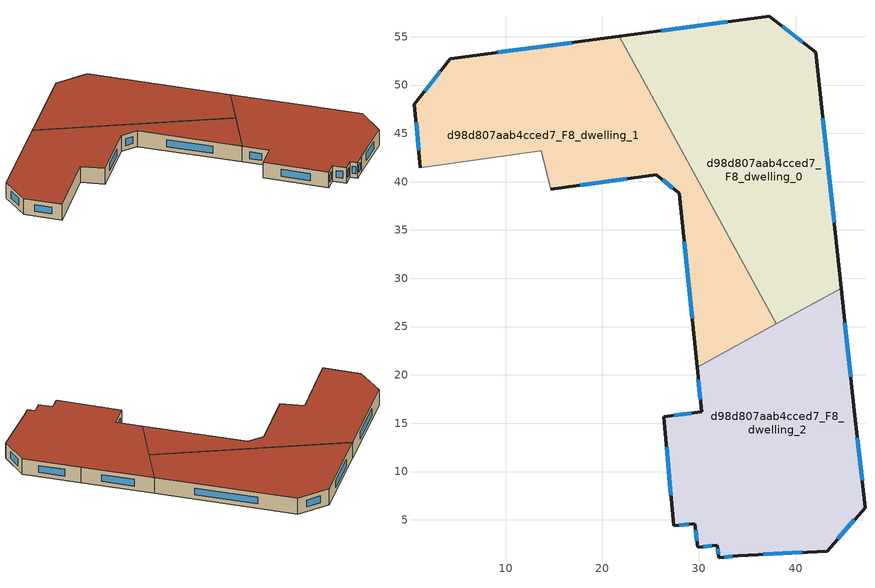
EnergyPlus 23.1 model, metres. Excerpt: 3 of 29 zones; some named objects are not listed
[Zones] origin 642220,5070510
d98d807aab4cced7_F8_dwelling_0
 floor to d98d807aab4cced7_F7_dwelling_0 (EU_floor_Construction): 42.1,53.41 44.73,28.95 38.02,25.29 21.75,55.05 37.29,57.12 z24
 wall outside (EU_wall_Construction): 44.73,28.95 42.1,53.41 37.29,57.12 21.75,55.05 z24:27
 wall to d98d807aab4cced7_F8_dwelling_1 (EU_wall_Construction): 21.75,55.05 38.02,25.29 z24:27
 wall to d98d807aab4cced7_F8_dwelling_2 (EU_wall_Construction): 38.02,25.29 44.73,28.95 z24:27
 window (EU_Window_Construction): 32.94,56.54 26.11,55.63 / 40.75,54.45 38.64,56.08 / 43.99,35.81 42.83,46.56 z24.84:26.16
 roof outside (EU_roof_Construction): 44.73,28.95 42.1,53.41 37.29,57.12 21.75,55.05 38.02,25.29 z27
d98d807aab4cced7_F8_dwelling_1
 floor to d98d807aab4cced7_F7_dwelling_1 (EU_floor_Construction): 21.75,55.05 38.02,25.29 29.81,20.8 27.98,38.8 25.58,40.71 14.67,39.21 13.67,43.21 1.16,41.42 0.56,48.02 4.27,52.72 z24
 wall outside (EU_wall_Construction): 14.67,39.21 25.58,40.71 27.98,38.8 29.81,20.8 / 21.75,55.05 4.27,52.72 0.56,48.02 1.16,41.42 z24:27
 wall adiabatic (EU_wall_Construction): 1.16,41.42 13.67,43.21 14.67,39.21 z24:27
 wall to d98d807aab4cced7_F8_dwelling_2 (EU_wall_Construction): 29.81,20.8 38.02,25.29 z24:27
 window (EU_Window_Construction): 26.25,40.17 27.31,39.34 / 17.73,39.63 22.52,40.29 / 0.73,46.17 1,43.27 / 3.23,51.4 1.6,49.34 / 16.85,54.4 9.17,53.37 / 28.49,33.76 29.3,25.84 z24.84:26.16
 roof outside (EU_roof_Construction): 38.02,25.29 21.75,55.05 4.27,52.72 0.56,48.02 1.16,41.42 13.67,43.21 14.67,39.21 25.58,40.71 27.98,38.8 29.81,20.8 z27
d98d807aab4cced7_F8_dwelling_2
 floor to d98d807aab4cced7_F7_dwelling_2 (EU_floor_Construction): 44.73,28.95 46.09,16.28 47.19,6.28 43.28,1.78 34.07,1.28 32.07,1.08 31.87,2.38 29.87,2.18 29.57,4.58 27.37,4.38 26.37,15.69 30.28,16.19 29.81,20.8 z24
 wall outside (EU_wall_Construction): 29.81,20.8 30.28,16.19 26.37,15.69 27.37,4.38 29.57,4.58 29.87,2.18 31.87,2.38 32.07,1.08 34.07,1.28 43.28,1.78 47.19,6.28 46.09,16.28 44.73,28.95 z24:27
 window (EU_Window_Construction): 36.65,1.42 40.7,1.64 / 32.63,1.13 33.51,1.22 / 31.93,2.01 32.02,1.44 / 30.43,2.23 31.31,2.32 / 29.66,3.91 29.79,2.85 / 27.99,4.44 28.96,4.52 / 26.65,12.52 27.09,7.55 / 29.18,16.05 27.47,15.83 / 29.94,19.51 30.15,17.48 / 45.71,19.83 45.11,25.4 / 46.88,9.08 46.4,13.48 / 44.38,3.04 46.09,5.01 z24.84:26.16
 roof outside (EU_roof_Construction): 43.28,1.78 47.19,6.28 46.09,16.28 44.73,28.95 29.81,20.8 30.28,16.19 26.37,15.69 27.37,4.38 29.57,4.58 29.87,2.18 31.87,2.38 32.07,1.08 34.07,1.28 z27
[Building]
EU S2 Campaign: North Axis=0; Terrain=City; Solar Distribution=FullExterior
[Site:Location]
Lyon-Bron: Latitude=45.75; Longitude=5; Time Zone=1; Elevation=198
[SizingPeriod:WeatherFileDays]
AnnualSizingPeriod: Begin Month=1; Begin Day of Month=1; End Month=12; End Day of Month=31; Day of Week for Start Day=Monday; Use Weather File Daylight Saving Period=No; Use Weather File Rain and Snow Indicators=No
[MATERIAL]
EU_InternalMass_Material: Roughness=MediumRough; Thickness=0.1; Conductivity=1; Density=1800; Specific Heat=900; Thermal Absorptance=0.9; Solar Absorptance=0.7; Visible Absorptance=0.7
[MATERIAL:NOMASS] Roughness=MediumRough; Thermal Absorptance=0.9; Solar Absorptance=0.7; Visible Absorptance=0.7
Name | Thermal Resistance
EU_wall_NoMass | 0.776494
EU_roof_NoMass | 0.486893
EU_floor_NoMass | 0.421597
[WINDOWMATERIAL:SIMPLEGLAZINGSYSTEM]
EU_Window_SimpleGlazing: UFactor=4.24961; Solar Heat Gain Coefficient=0.83; Visible Transmittance=0.83
[CONSTRUCTION]
EU_wall_Construction: EU_wall_NoMass
EU_roof_Construction: EU_roof_NoMass
EU_floor_Construction: EU_floor_NoMass
EU_InternalMass_Construction: EU_InternalMass_Material
EU_Window_Construction: EU_Window_SimpleGlazing
[ZONE] Type=1; Multiplier=1; Ceiling Height=autocalculate; Floor Area=autocalculate; Part of Total Floor Area=Yes
Name | Volume
d98d807aab4cced7_F8_dwelling_0 | 1229.75
d98d807aab4cced7_F8_dwelling_1; d98d807aab4cced7_F8_dwelling_2 | 1229.72
[INTERNALMASS] Construction=EU_InternalMass_Construction
Name | Zone or ZoneList | Surface Area
d98d807aab4cced7_F8_dwelling_0_EU_InternalMass | d98d807aab4cced7_F8_dwelling_0 | 409.919
d98d807aab4cced7_F8_dwelling_1_EU_InternalMass | d98d807aab4cced7_F8_dwelling_1 | 409.91
d98d807aab4cced7_F8_dwelling_2_EU_InternalMass | d98d807aab4cced7_F8_dwelling_2 | 409.905
[OTHEREQUIPMENT] Fuel Type=Electricity; Design Level Calculation Method=Watts/Area; Power per Zone Floor Area=1; Fraction Latent=0; Fraction Radiant=0; Fraction Lost=0; Carbon Dioxide Generation Rate=0; EndUse Subcategory=EU_Step8_InternalGains
Name | Zone or ZoneList or Space or SpaceList | Schedule
EU_Step8_InternalGain_d98d807aab4cced7_F8_dwelling_0_f000 | d98d807aab4cced7_F8_dwelling_0 | EU_Step8_GainSchedule_d98d807aab4cced7_F8_dwelling_0_f000
EU_Step8_InternalGain_d98d807aab4cced7_F8_dwelling_1_f000 | d98d807aab4cced7_F8_dwelling_1 | EU_Step8_GainSchedule_d98d807aab4cced7_F8_dwelling_1_f000
EU_Step8_InternalGain_d98d807aab4cced7_F8_dwelling_2_f000 | d98d807aab4cced7_F8_dwelling_2 | EU_Step8_GainSchedule_d98d807aab4cced7_F8_dwelling_2_f000
[ZONEVENTILATION:DESIGNFLOWRATE] Schedule=EU_AlwaysOn; Design Flow Rate Calculation Method=AirChanges/Hour; Air Changes per Hour=0.693814; Ventilation Type=Natural; Fan Pressure Rise=0; Fan Total Efficiency=1; Constant Term Coefficient=1; Temperature Term Coefficient=0; Velocity Term Coefficient=0; Velocity Squared Term Coefficient=0; Minimum Indoor Temperature=-100; Maximum Indoor Temperature=100; Delta Temperature=-100; Minimum Outdoor Temperature=-100; Maximum Outdoor Temperature=100; Maximum Wind Speed=40
Name | Zone or ZoneList or Space or SpaceList
EU_ConstantAir_d98d807aab4cced7_F8_dwelling_0 | d98d807aab4cced7_F8_dwelling_0
EU_ConstantAir_d98d807aab4cced7_F8_dwelling_1 | d98d807aab4cced7_F8_dwelling_1
EU_ConstantAir_d98d807aab4cced7_F8_dwelling_2 | d98d807aab4cced7_F8_dwelling_2
[HVACTEMPLATE:ZONE:IDEALLOADSAIRSYSTEM] System Availability Schedule=EU_AlwaysOn; Maximum Heating Supply Air Temperature=50; Minimum Cooling Supply Air Temperature=13; Maximum Heating Supply Air Humidity Ratio=0.0156; Minimum Cooling Supply Air Humidity Ratio=0.0077; Heating Limit=NoLimit; Cooling Limit=NoLimit; Heating Availability Schedule=EU_AlwaysOn; Cooling Availability Schedule=EU_CoolingOff; Dehumidification Control Type=ConstantSensibleHeatRatio; Cooling Sensible Heat Ratio=0.7; Dehumidification Setpoint=60; Humidification Control Type=None; Humidification Setpoint=30; Outdoor Air Method=None; Outdoor Air Flow Rate per Person=0.00944; Outdoor Air Flow Rate per Zone Floor Area=0; Outdoor Air Flow Rate per Zone=0; Demand Controlled Ventilation Type=None; Outdoor Air Economizer Type=NoEconomizer; Heat Recovery Type=None; Sensible Heat Recovery Effectiveness=0.7; Latent Heat Recovery Effectiveness=0.65
Name | Template Thermostat
d98d807aab4cced7_F8_dwelling_0 | EU_HeatOnly_d98d807aab4cced7_F8_dwelling_0
d98d807aab4cced7_F8_dwelling_1 | EU_HeatOnly_d98d807aab4cced7_F8_dwelling_1
d98d807aab4cced7_F8_dwelling_2 | EU_HeatOnly_d98d807aab4cced7_F8_dwelling_2
[SIZING:ZONE] Zone Cooling Design Supply Air Temperature Input Method=SupplyAirTemperature; Zone Cooling Design Supply Air Temperature=13; Zone Heating Design Supply Air Temperature Input Method=SupplyAirTemperature; Zone Heating Design Supply Air Temperature=50; Zone Cooling Design Supply Air Humidity Ratio=0.008; Zone Heating Design Supply Air Humidity Ratio=0.008; Cooling Design Air Flow Method=DesignDay; Cooling Design Air Flow Rate=0; Cooling Minimum Air Flow per Zone Floor Area=0.000762; Cooling Minimum Air Flow=0; Cooling Minimum Air Flow Fraction=0.2; Heating Design Air Flow Method=DesignDay; Heating Design Air Flow Rate=0; Heating Maximum Air Flow per Zone Floor Area=0.002032; Heating Maximum Air Flow=0.141576; Heating Maximum Air Flow Fraction=0.3; Account for Dedicated Outdoor Air System=No; Dedicated Outdoor Air System Control Strategy=NeutralSupplyAir; Dedicated Outdoor Air Low Setpoint Temperature for Design=autosize; Dedicated Outdoor Air High Setpoint Temperature for Design=autosize; Zone Load Sizing Method=Sensible Load Only No Latent Load; Zone Latent Cooling Design Supply Air Humidity Ratio Input Method=HumidityRatioDifference; Zone Cooling Design Supply Air Humidity Ratio Difference=0.005; Zone Latent Heating Design Supply Air Humidity Ratio Input Method=HumidityRatioDifference; Zone Humidification Design Supply Air Humidity Ratio Difference=0.005
d98d807aab4cced7_F8_dwelling_0; d98d807aab4cced7_F8_dwelling_1; d98d807aab4cced7_F8_dwelling_2
[SCHEDULE:CONSTANT]
Name | Hourly Value
EU_AlwaysOn | 1
EU_CoolingOff | 0
[SCHEDULE:FILE] Column Number=1; Rows to Skip at Top=0; Number of Hours of Data=8760; Column Separator=Comma; Interpolate to Timestep=No; Minutes per Item=60; Adjust Schedule for Daylight Savings=Yes
Name | File
EU_Step8_GainSchedule_d98d807aab4cced7_F8_dwelling_0_f000 | ../../schedules/d98d807aab4cced7/d98d807aab4cced7_F8_dwelling_0_f000_gain.csv
EU_Step8_GainSchedule_d98d807aab4cced7_F8_dwelling_1_f000 | ../../schedules/d98d807aab4cced7/d98d807aab4cced7_F8_dwelling_1_f000_gain.csv
EU_Step8_GainSchedule_d98d807aab4cced7_F8_dwelling_2_f000 | ../../schedules/d98d807aab4cced7/d98d807aab4cced7_F8_dwelling_2_f000_gain.csv
